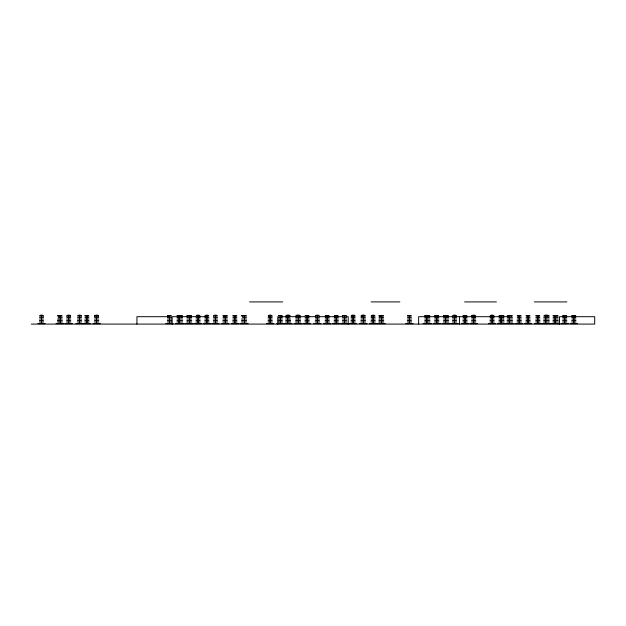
<?xml version="1.0" encoding="UTF-8"?>
<svg xmlns="http://www.w3.org/2000/svg" width="626" height="626" viewBox="0 0 626 626"><rect width="100%" height="100%" fill="white"/><g stroke="black" fill="none" stroke-linecap="round" stroke-linejoin="round"><path stroke-width="0.94" d="M41.12 315.645L41.872 315.645M79.166 315.645L79.917 315.645M178.833 315.551L178.629 316.005L179.427 315.645M224.609 315.645L225.79 315.692M234.5 315.645L235.251 315.645M244.062 315.974L244.86 315.645M279.986 315.645L280.738 315.645M437.175 315.974L436.306 315.739M445.219 315.645L446.166 315.645M464.656 315.645L465.408 315.645M501.559 316.114L501.559 315.551M545.277 316.114L545.465 315.551M547.625 315.974L546.788 315.645M425.085 315.645L425.062 316.114M435.078 315.551L434.89 316.114M59.306 315.645L60.667 315.653M68.297 315.645L69.095 315.653M94.612 316.114L98.603 316.114C98.673 314.69 94.463 314.855 94.643 316.114M94.894 315.582L94.8 316.114M197.714 315.645L198.512 315.653M206.478 315.645L207.276 315.653M269.79 315.645L270.589 315.653M287.397 315.645L288.351 316.02M317.006 315.645L317.805 315.653M352.72 315.645L353.518 315.653M361.562 315.551L361.374 316.114M425.156 315.582L424.929 316.114L429.772 316.114L429.561 315.551L425.117 315.551M434.859 315.645L438.662 315.739M454.155 315.645L454.953 315.653M473.945 316.005L473.311 316.02M491.715 315.645L492.513 315.653M507.529 315.582L507.436 316.114M500.464 315.809L501.919 316.02M58.539 315.551L58.351 316.114M187.925 315.551L187.737 316.114M223.638 315.551L223.451 316.114M242.786 315.551L242.598 316.114M296.755 315.551L296.567 316.114M361.75 315.551L361.562 316.114M379.935 315.551L379.747 316.114M471.988 315.551L471.636 316.114L475.596 316.114C475.737 314.698 471.472 314.823 471.801 316.114M507.623 315.551L507.287 316.114L512.334 316.114L512.115 315.551L507.475 315.551M86.544 315.645L87.296 315.645M169.098 315.645L169.849 315.645M178.629 315.653L178.645 316.114M215.086 315.645L215.923 315.692M306.724 315.645L307.562 315.692M326.842 315.645L327.594 315.645M335.865 315.645L336.616 315.645M344.175 315.645L344.926 315.645M372.76 315.645L373.589 315.692M409.044 315.645L409.881 315.692M426.439 315.645L428.231 315.645M518.852 315.645L519.603 315.645M527.679 315.645L528.43 315.645M537.476 315.645L538.305 315.692M554.667 315.645L555.418 315.645M564.355 315.645L565.106 315.645M573.447 315.645L574.198 315.645M249.578 301.912L282.702 301.912M371.14 301.912L399.826 301.912M464.625 301.912L496.41 301.912M534.346 301.912L566.874 301.912M364.05 315.895L362.61 316.02M96.154 316.02L97.061 316.02M180.531 316.02L180.953 315.653L180.937 316.114M509.697 316.02L508.75 315.653L508.946 316.02M43.405 316.114L39.579 316.114C39.454 314.737 43.577 314.737 43.382 316.114M66.755 316.114L70.589 316.114M81.458 316.114L77.624 316.114C77.499 314.737 81.63 314.737 81.427 316.114M199.999 316.114L196.173 316.114C196.048 314.737 200.171 314.737 199.976 316.114M204.945 316.114L208.771 316.114C208.896 314.698 204.772 314.862 204.968 316.114M213.544 316.114L217.379 316.114C217.504 314.698 213.38 314.862 213.576 316.114M268.249 316.114L272.075 316.114M285.855 316.114L289.681 316.114M295.816 316.114L300.37 316.114C300.449 314.651 295.683 314.643 295.84 316.114M315.473 316.114L319.299 316.114C319.424 314.698 315.301 314.862 315.496 316.114M351.178 316.114L355.012 316.114M361.077 316.114L365.365 316.114C365.459 314.682 360.928 314.675 361.1 316.114M371.218 316.114L375.052 316.114C375.177 314.698 371.054 314.862 371.249 316.114M434.796 316.114L438.693 316.114L438.411 315.551M452.621 316.114L456.448 316.114M490.181 316.114L494.008 316.114M549.08 316.114L543.814 316.114C543.493 314.737 549.471 314.729 549.049 316.114M168.237 316.693L136.938 316.693L136.938 324.088M177.862 316.693L172.15 316.693L172.15 324.088M181.665 316.693L187.377 316.693M191.18 316.693L195.946 316.693M199.749 316.693L205.461 316.693M281.645 316.693L286.473 316.693M290.331 316.693L296.114 316.693M299.979 316.693L304.799 316.693M308.657 316.693L315.41 316.693M319.268 316.693L326.021 316.693M328.916 316.693L334.707 316.693M337.602 316.693L342.422 316.693M346.28 316.693L348.212 316.693L348.212 324.088M425.484 316.693L418.637 316.693L418.637 324.088M429.397 316.693L435.266 316.693M438.2 316.693L444.069 316.693M447.981 316.693L452.872 316.693M455.806 316.693L463.921 316.693M466.566 316.693L472.614 316.693M475.087 316.693L490.745 316.693M493.437 316.693L499.423 316.693M503.273 316.693L507.115 316.693M563.4 316.693L559.487 316.693L559.487 324.088M566.334 316.693L572.203 316.693M575.137 316.693L594.7 316.693L594.7 324.088L31.3 324.088M39.508 317.57L43.476 317.57M58.257 317.57L62.224 317.57M66.685 317.57L70.652 317.57M77.554 317.57L81.521 317.57M84.933 317.57L88.9 317.57M94.549 317.57L98.665 317.57M167.486 317.57L171.454 317.57M177.064 317.57L182.51 317.57M186.939 317.57L191.603 317.57M196.102 317.57L200.07 317.57M204.874 317.57L208.841 317.57M213.482 317.57L217.449 317.57M223.005 317.57L227.316 317.57M232.895 317.57L236.863 317.57M242.497 317.57L246.464 317.57M268.178 317.57L272.146 317.57M278.374 317.57L282.342 317.57M285.785 317.57L289.752 317.57M295.746 317.57L300.441 317.57M305.12 317.57L309.087 317.57M315.402 317.57L319.37 317.57M325.23 317.57L329.198 317.57M334.253 317.57L338.22 317.57M342.571 317.57L346.538 317.57M351.116 317.57L355.083 317.57M361.006 317.57L365.435 317.57M371.148 317.57L375.115 317.57M378.973 317.57L383.621 317.57M407.44 317.57L411.407 317.57M424.827 317.57L429.843 317.57M434.734 317.57L438.763 317.57M443.607 317.57L448.521 317.57M452.551 317.57L456.518 317.57M463.052 317.57L467.019 317.57M471.699 317.57L475.666 317.57M490.111 317.57L494.078 317.57M499.055 317.57L503.022 317.57M503.163 317.57L503.899 317.57M507.334 317.57L512.404 317.57M517.248 317.57L521.215 317.57M526.075 317.57L530.042 317.57M535.864 317.57L539.831 317.57M543.744 317.57L549.151 317.57M553.063 317.57L558.173 317.57M562.751 317.57L566.71 317.57M571.843 317.57L575.81 317.57M39.446 319.025L43.546 319.025M57.631 319.025L58.022 319.025M58.195 319.025L62.295 319.025M66.622 319.025L70.722 319.025M77.491 319.025L81.591 319.025M84.87 319.025L88.97 319.025M94.479 319.025L98.736 319.025M167.416 319.025L171.524 319.025M177.001 319.025L182.581 319.025M186.877 319.025L191.673 319.025M196.04 319.025L200.14 319.025M204.804 319.025L208.904 319.025M213.411 319.025L217.512 319.025M222.934 319.025L227.387 319.025M232.825 319.025L236.925 319.025M241.55 319.025L241.941 319.025M242.434 319.025L246.534 319.025M268.108 319.025L272.216 319.025M278.304 319.025L282.412 319.025M285.722 319.025L289.822 319.025M290.01 319.025L290.401 319.025M295.675 319.025L296.067 319.025M296.403 319.025L300.511 319.025M305.05 319.025L309.158 319.025M315.332 319.025L319.44 319.025M325.168 319.025L329.268 319.025M334.19 319.025L338.29 319.025M342.5 319.025L346.601 319.025M351.045 319.025L355.145 319.025M360.936 319.025L365.498 319.025M371.085 319.025L375.185 319.025M378.91 319.025L379.301 319.025M379.583 319.025L383.691 319.025M407.37 319.025L411.47 319.025M424.764 319.025L429.913 319.025M434.663 319.025L438.826 319.025M443.544 319.025L448.592 319.025M452.481 319.025L456.581 319.025M462.982 319.025L467.082 319.025M471.636 319.025L475.737 319.025M490.041 319.025L494.141 319.025M498.992 319.025L503.093 319.025M503.218 319.025L503.969 319.025M507.123 319.025L512.467 319.025M517.178 319.025L521.278 319.025M526.004 319.025L530.105 319.025M535.801 319.025L539.902 319.025M543.673 319.025L549.213 319.025M552.993 319.025L558.236 319.025M562.68 319.025L566.78 319.025M571.773 319.025L575.873 319.025M39.375 320.481L43.609 320.481M57.561 320.481L57.968 320.481M58.124 320.481L62.357 320.481M66.552 320.481L70.785 320.481M77.421 320.481L81.654 320.481M84.8 320.481L89.041 320.481M94.416 320.481L98.798 320.481M167.353 320.481L171.587 320.481M176.931 320.481L182.651 320.481M186.806 320.481L191.744 320.481M195.969 320.481L200.203 320.481M204.741 320.481L208.974 320.481M213.341 320.481L217.582 320.481M222.872 320.481L227.449 320.481M232.755 320.481L236.996 320.481M241.48 320.481L241.886 320.481M242.364 320.481L246.605 320.481M268.045 320.481L272.279 320.481M278.241 320.481L282.475 320.481M285.652 320.481L289.885 320.481M290.065 320.481L290.472 320.481M295.613 320.481L296.012 320.481M296.341 320.481L300.574 320.481M304.987 320.481L309.221 320.481M315.269 320.481L319.503 320.481M325.097 320.481L329.339 320.481M334.12 320.481L338.361 320.481M342.438 320.481L346.671 320.481M350.983 320.481L355.216 320.481M360.873 320.481L365.568 320.481M371.015 320.481L375.256 320.481M378.84 320.481L379.246 320.481M379.52 320.481L383.754 320.481M407.307 320.481L411.54 320.481M424.694 320.481L429.976 320.481M434.593 320.481L438.896 320.481M443.474 320.481L448.654 320.481M452.418 320.481L456.651 320.481M462.911 320.481L467.152 320.481M471.566 320.481L475.799 320.481M489.978 320.481L494.211 320.481M498.922 320.481L504.032 320.481M507.052 320.481L512.538 320.481M517.107 320.481L521.348 320.481M525.934 320.481L530.175 320.481M535.731 320.481L539.972 320.481M543.611 320.481L549.284 320.481M552.922 320.481L558.306 320.481M562.61 320.481L566.851 320.481M571.702 320.481L575.943 320.481M39.305 321.936L43.679 321.936M57.498 321.936L57.913 321.936M58.054 321.936L62.428 321.936M66.481 321.936L70.855 321.936M77.35 321.936L81.724 321.936M84.737 321.936L89.103 321.936M94.346 321.936L98.869 321.936M167.283 321.936L171.657 321.936M176.861 321.936L182.714 321.936M186.736 321.936L187.158 321.936M187.44 321.936L191.806 321.936M195.899 321.936L200.273 321.936M204.671 321.936L209.045 321.936M213.278 321.936L217.645 321.936M222.801 321.936L227.52 321.936M232.692 321.936L237.066 321.936M241.417 321.936L241.832 321.936M242.301 321.936L246.667 321.936M267.975 321.936L272.349 321.936M278.171 321.936L282.545 321.936M285.581 321.936L289.955 321.936M290.12 321.936L290.534 321.936M295.542 321.936L295.957 321.936M296.27 321.936L300.644 321.936M304.917 321.936L309.291 321.936M315.199 321.936L319.573 321.936M325.035 321.936L329.401 321.936M334.057 321.936L338.423 321.936M342.367 321.936L346.741 321.936M350.912 321.936L355.286 321.936M360.803 321.936L365.631 321.936M370.944 321.936L375.318 321.936M378.769 321.936L379.192 321.936M379.45 321.936L383.824 321.936M407.236 321.936L411.611 321.936M424.624 321.936L430.046 321.936M434.53 321.936L438.967 321.936M443.404 321.936L448.725 321.936M452.348 321.936L456.722 321.936M462.849 321.936L467.215 321.936M471.495 321.936L475.87 321.936M489.908 321.936L494.282 321.936M498.852 321.936L504.102 321.936M506.99 321.936L512.608 321.936M517.045 321.936L521.411 321.936M525.871 321.936L530.245 321.936M535.66 321.936L540.035 321.936M543.54 321.936L549.354 321.936M552.86 321.936L558.369 321.936M562.547 321.936L566.913 321.936M571.64 321.936L576.014 321.936M39.242 323.392L43.75 323.392M57.428 323.392L62.498 323.392M66.419 323.392L70.926 323.392M77.288 323.392L81.795 323.392M84.666 323.392L89.174 323.392M94.276 323.392L98.939 323.392M167.22 323.392L171.727 323.392M176.798 323.392L182.784 323.392M186.673 323.392L191.877 323.392M195.836 323.392L200.343 323.392M204.6 323.392L209.107 323.392M213.208 323.392L217.715 323.392M222.731 323.392L227.59 323.392M232.622 323.392L237.129 323.392M241.346 323.392L246.738 323.392M267.912 323.392L272.42 323.392M278.108 323.392L282.616 323.392M285.519 323.392L290.605 323.392M295.472 323.392L300.715 323.392M304.846 323.392L309.354 323.392M315.128 323.392L319.636 323.392M324.964 323.392L329.472 323.392M333.987 323.392L338.494 323.392M342.297 323.392L346.804 323.392M350.842 323.392L355.349 323.392M360.733 323.392L365.701 323.392M370.882 323.392L375.389 323.392M378.707 323.392L383.887 323.392M407.166 323.392L411.673 323.392M424.561 323.392L430.109 323.392M434.46 323.392L439.029 323.392M443.341 323.392L448.795 323.392M452.277 323.392L456.784 323.392M462.778 323.392L467.286 323.392M471.433 323.392L475.94 323.392M489.837 323.392L494.344 323.392M498.789 323.392L504.173 323.392M506.919 323.392L512.671 323.392M516.974 323.392L521.481 323.392M525.801 323.392L530.308 323.392M535.598 323.392L540.105 323.392M543.47 323.392L549.417 323.392M552.789 323.392L558.439 323.392M562.477 323.392L566.984 323.392M571.569 323.392L576.077 323.392M37.857 323.626L45.127 323.626M56.043 323.626L63.875 323.626M65.034 323.626L72.303 323.626M75.903 323.626L90.559 323.626M92.898 323.626L100.316 323.626M165.835 323.626L173.105 323.626M175.413 323.626L184.169 323.626M185.288 323.626L193.262 323.626M194.451 323.626L201.721 323.626M203.223 323.626L210.493 323.626M211.823 323.626L219.1 323.626M221.354 323.626L228.967 323.626M231.244 323.626L238.514 323.626M239.969 323.626L248.123 323.626M266.527 323.626L273.797 323.626M276.723 323.626L283.993 323.626M284.134 323.626L291.99 323.626M294.095 323.626L302.092 323.626M303.469 323.626L310.739 323.626M313.751 323.626L321.021 323.626M323.579 323.626L330.857 323.626M332.602 323.626L339.879 323.626M340.92 323.626L348.189 323.626M349.464 323.626L356.734 323.626M359.355 323.626L367.086 323.626M369.496 323.626L376.774 323.626M377.321 323.626L385.272 323.626M405.789 323.626L413.058 323.626M423.176 323.626L431.494 323.626M433.082 323.626L440.414 323.626M441.956 323.626L450.172 323.626M450.9 323.626L458.169 323.626M461.393 323.626L468.671 323.626M470.048 323.626L477.317 323.626M488.46 323.626L495.729 323.626M497.404 323.626L514.056 323.626M515.589 323.626L522.866 323.626M524.424 323.626L531.693 323.626M534.213 323.626L541.482 323.626M542.093 323.626L550.802 323.626M551.404 323.626L559.824 323.626M561.092 323.626L568.369 323.626M570.192 323.626L577.462 323.626M547.539 315.645L547.617 316.114M546.099 315.645L545.269 315.974M446.917 315.645L446.072 315.927M382.009 315.645L380.96 316.114M298.837 315.645L297.726 316.114M189.999 315.645L188.927 316.114M556.741 315.551L556.929 316.114M510.871 315.551L511.207 316.114M503.257 315.551L503.445 316.114M447.293 315.551L447.48 316.114M429.162 315.551L429.35 316.114M299.424 315.551L299.611 316.114M289.47 315.551L289.658 316.114M226.682 315.551L226.87 316.114M190.625 315.551L190.813 316.114M98.227 315.551L98.415 316.114M428.669 315.645L428.7 316.114M573.823 316.02L573.823 323.626M564.73 316.02L564.73 323.626M555.043 316.02L555.043 323.626M545.723 316.02L545.723 323.626M537.851 316.02L537.851 323.626M528.054 316.02L528.054 323.626M519.228 316.02L519.228 323.626M509.321 316.02L509.321 323.626M501.043 315.551L501.043 323.626M493.977 316.114C494.204 314.737 489.986 314.737 490.205 316.114M492.091 316.02L492.091 323.626M473.686 316.02L473.686 323.626M465.032 316.02L465.032 323.626M459.445 316.693L459.445 324.088M456.417 316.114C456.644 314.737 452.426 314.737 452.645 316.114M454.531 316.02L454.531 323.626M445.595 316.02L445.595 323.626M436.776 316.114L436.776 323.392M427.855 315.551L427.855 316.114M426.815 316.02L426.815 323.626M409.42 316.02L409.42 323.626M381.633 316.02L381.633 323.626M373.135 316.02L373.135 323.626M363.448 315.551L363.448 323.626M362.986 315.551L362.986 316.114M354.981 316.114C355.208 314.737 350.99 314.737 351.209 316.114M353.095 316.02L353.095 323.626M344.55 316.02L344.55 323.626M336.24 316.02L336.24 323.626M327.218 316.02L327.218 323.626M317.382 316.02L317.382 323.626M307.1 316.02L307.1 323.626M298.461 316.02L298.461 323.626M290.237 316.114C290.425 314.667 285.691 314.667 285.886 316.114M287.772 316.02L287.772 323.626M280.362 316.02L280.362 323.626M277.787 316.693L277.787 324.088M272.052 316.114C272.271 314.737 268.053 314.737 268.272 316.114M270.166 316.02L270.166 323.626M244.484 316.02L244.484 323.626M234.875 316.02L234.875 323.626M225.337 315.551L225.337 323.626M224.984 315.551L224.984 316.114M215.461 316.02L215.461 323.626M206.854 316.02L206.854 323.626M198.09 316.02L198.09 323.626M189.623 316.02L189.623 323.626M179.052 316.02L179.052 323.626M169.474 316.02L169.474 323.626M96.529 316.02L96.529 323.626M86.92 316.02L86.92 323.626M79.541 316.02L79.541 323.626M70.558 316.114C70.777 314.737 66.559 314.737 66.786 316.114M68.672 316.02L68.672 323.626M60.245 316.02L60.245 323.626M41.496 316.02L41.496 323.626M57.827 315.645L57.795 316.114L62.154 316.114L61.943 315.551L57.827 315.645M85.066 315.645L85.034 316.114L88.837 316.114L88.618 315.551L85.066 315.645M167.611 315.645L167.58 316.114L171.383 316.114L171.172 315.551L167.611 315.645M177.197 315.645L177.166 316.114L182.448 316.114L182.229 315.551L177.197 315.645M187.064 315.645L187.041 316.114L191.54 316.114L191.321 315.551L187.064 315.645M223.13 315.645L223.099 316.114L227.246 316.114L227.035 315.551L223.13 315.645M233.021 315.645L232.989 316.114L236.792 316.114L236.573 315.551L233.021 315.645M241.746 315.645L241.714 316.114L246.401 316.114L246.182 315.551L241.746 315.645M278.5 315.645L278.468 316.114L282.271 316.114L282.06 315.551L278.5 315.645M305.245 315.645L305.214 316.114L309.017 316.114L308.806 315.551L305.245 315.645M325.363 315.645L325.332 316.114L329.135 316.114L328.916 315.551L325.363 315.645M334.386 315.645L334.354 316.114L338.157 316.114L337.938 315.551L334.386 315.645M342.696 315.645L342.665 316.114L346.468 316.114L346.248 315.551L342.696 315.645M379.106 315.645L379.074 316.114L383.55 316.114L383.339 315.551L379.106 315.645M407.565 315.645L407.534 316.114L411.337 316.114L411.118 315.551L407.565 315.645M443.74 315.645L443.709 316.114L448.451 316.114L448.239 315.551L443.74 315.645M463.177 315.645L463.146 316.114L466.949 316.114L466.73 315.551L463.177 315.645M499.188 315.645L499.157 316.114L503.836 316.114L503.617 315.551L499.188 315.645M517.373 315.645L517.342 316.114L521.145 316.114L520.926 315.551L517.373 315.645M526.2 315.645L526.169 316.114L529.972 316.114L529.752 315.551L526.2 315.645M535.997 315.645L535.966 316.114L539.768 316.114L539.549 315.551L535.997 315.645M553.188 315.645L553.157 316.114L558.102 316.114L557.883 315.551L553.188 315.645M562.876 315.645L562.844 316.114L566.647 316.114L566.428 315.551L562.876 315.645M571.968 315.645L571.937 316.114L575.74 316.114L575.521 315.551L571.968 315.645"/></g></svg>
